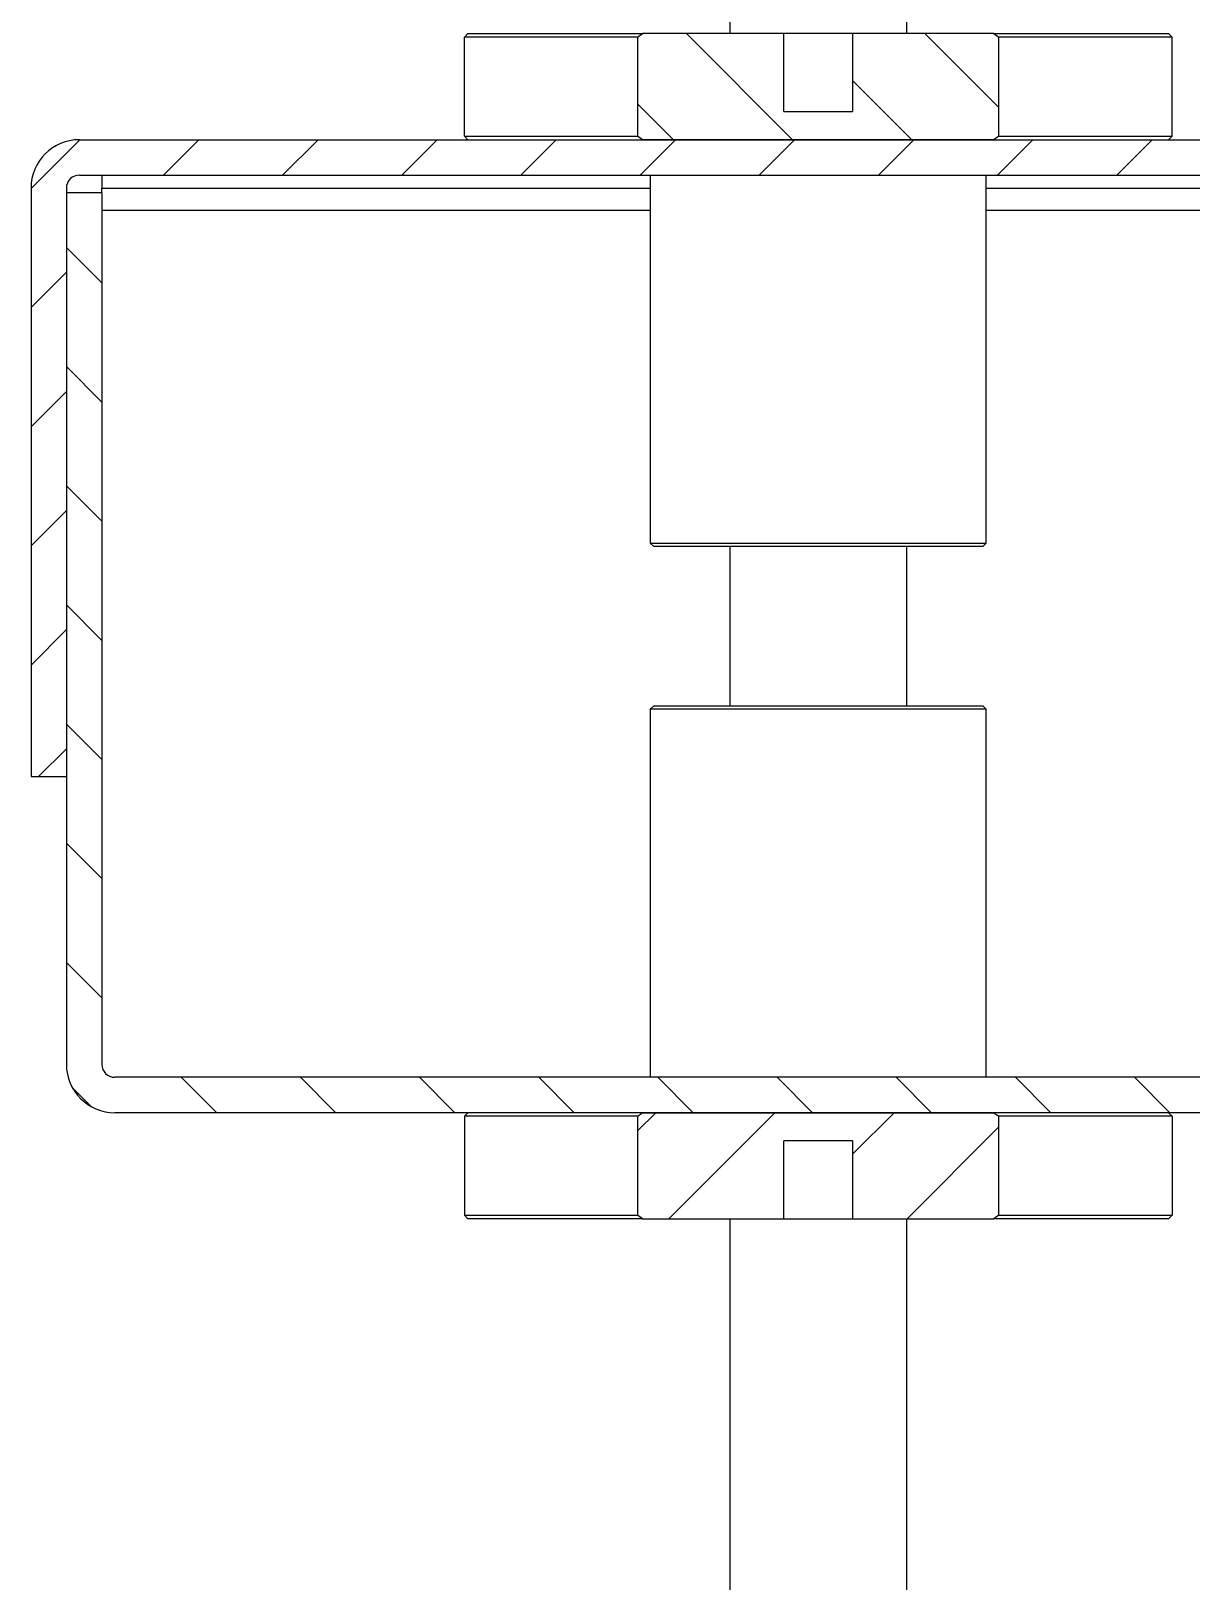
# Model space of a CAD drawing. Header units: millimetres. Extents: x 15 to 1184, y 5 to 1288.
# Drawn here: x 299 to 342.8, y 1126.6 to 1185 of the extents above; entities that cross this region are included whole.
import ezdxf

# ---------------------------------------------------------------- set-up
doc = ezdxf.new("R2010")
doc.units = ezdxf.units.MM

msp = doc.modelspace()

# ---------------------------------------------------------------- hatches: boundary and pattern name
at = {"linetype": 'Continuous', "lineweight": 18}
h = msp.add_hatch(dxfattribs=at)
h.set_pattern_fill('ANSI31', angle=90, style=0)
h.paths.add_polyline_path([(335.329, 1184.943), (330, 1184.943), (330, 1182.01), (327.418, 1182.01), (327.418, 1184.943), (322.088, 1184.943), (321.9, 1184.81), (321.9, 1181.077), (322.088, 1180.943), (335.329, 1180.943), (335.517, 1181.077), (335.517, 1184.81)], flags=0)
h = msp.add_hatch(dxfattribs=at)
h.set_pattern_fill('ANSI31', style=0)
edge = h.paths.add_edge_path(flags=0)
edge.add_line((300.866, 1179.61), (346.875, 1179.61))
edge.add_line((346.875, 1179.61), (346.875, 1180.943))
edge.add_line((346.875, 1180.943), (300.866, 1180.943))
edge.add_arc((300.866, 1179.119), 1.824, 90, 180)
edge.add_line((299.042, 1179.119), (299.042, 1156.943))
edge.add_line((299.042, 1156.943), (300.375, 1156.943))
edge.add_line((300.375, 1156.943), (300.375, 1179.119))
edge.add_arc((300.866, 1179.119), 0.491, 90, 180, ccw=False)
h = msp.add_hatch(dxfattribs=at)
h.set_pattern_fill('ANSI31', angle=90, style=0)
edge = h.paths.add_edge_path(flags=0)
edge.add_line((301.709, 1146.101), (301.709, 1178.943))
edge.add_line((301.709, 1178.943), (300.375, 1178.943))
edge.add_line((300.375, 1178.943), (300.375, 1146.101))
edge.add_arc((302.2, 1146.101), 1.824, 180, 270)
edge.add_line((302.2, 1144.277), (361.709, 1144.277))
edge.add_line((361.709, 1144.277), (361.709, 1145.61))
edge.add_line((361.709, 1145.61), (302.2, 1145.61))
edge.add_arc((302.2, 1146.101), 0.491, 180, 270, ccw=False)
h = msp.add_hatch(dxfattribs=at)
h.set_pattern_fill('ANSI31', style=0)
h.paths.add_polyline_path([(327.418, 1143.21), (330, 1143.21), (330, 1140.277), (335.329, 1140.277), (335.517, 1140.41), (335.517, 1144.143), (335.329, 1144.277), (322.088, 1144.277), (321.9, 1144.143), (321.9, 1140.41), (322.088, 1140.277), (327.418, 1140.277)], flags=0)

# ---------------------------------------------------------------- linework, layer by layer
at = {"color": 7, "linetype": 'Continuous', "lineweight": 25}
for p, q in [((325.375, 1264.097), (325.375, 1184.943)), ((332.042, 1184.943), (332.042, 1264.097)), ((315.375, 1184.81), (315.509, 1184.943)), ((315.375, 1181.077), (315.375, 1184.81)), ((321.9, 1184.81), (315.375, 1184.81)), ((315.509, 1184.943), (322.088, 1184.943)), ((321.9, 1184.81), (322.088, 1184.943)), ((321.9, 1184.81), (321.9, 1181.077)), ((327.418, 1184.943), (322.088, 1184.943)), ((327.418, 1182.01), (327.418, 1184.943)), ((330, 1184.943), (327.418, 1184.943)), ((330, 1184.943), (330, 1182.01)), ((335.329, 1184.943), (330, 1184.943)), ((335.329, 1184.943), (335.517, 1184.81)), ((335.329, 1184.943), (341.909, 1184.943)), ((342.042, 1184.81), (335.517, 1184.81)), ((335.517, 1181.077), (335.517, 1184.81)), ((341.909, 1184.943), (342.042, 1184.81)), ((342.042, 1181.077), (342.042, 1184.81)), ((327.418, 1182.01), (330, 1182.01)), ((315.375, 1181.077), (321.9, 1181.077)), ((315.375, 1181.077), (315.509, 1180.943)), ((322.088, 1180.943), (321.9, 1181.077)), ((335.517, 1181.077), (335.329, 1180.943)), ((335.517, 1181.077), (342.042, 1181.077)), ((341.909, 1180.943), (342.042, 1181.077)), ((300.866, 1180.943), (346.875, 1180.943)), ((335.329, 1180.943), (322.088, 1180.943)), ((300.866, 1179.61), (346.875, 1179.61)), ((301.709, 1179.61), (301.709, 1179.119)), ((322.375, 1179.61), (322.375, 1165.743)), ((335.042, 1165.743), (335.042, 1179.61)), ((299.042, 1179.119), (299.042, 1156.943)), ((300.375, 1179.119), (300.375, 1156.943)), ((301.709, 1178.943), (300.375, 1178.943)), ((300.375, 1178.943), (300.375, 1146.101)), ((301.709, 1178.943), (301.709, 1179.119)), ((301.709, 1178.943), (301.709, 1146.101)), ((322.375, 1178.277), (301.709, 1178.277)), ((370.275, 1178.277), (335.042, 1178.277)), ((322.375, 1165.743), (322.509, 1165.61)), ((322.375, 1165.743), (335.042, 1165.743)), ((334.909, 1165.61), (322.509, 1165.61)), ((325.375, 1165.61), (325.375, 1159.61)), ((332.042, 1159.61), (332.042, 1165.61)), ((334.909, 1165.61), (335.042, 1165.743)), ((322.509, 1159.61), (322.375, 1159.477)), ((322.375, 1159.477), (322.375, 1145.61)), ((335.042, 1159.477), (322.375, 1159.477)), ((322.509, 1159.61), (334.909, 1159.61)), ((335.042, 1159.477), (334.909, 1159.61)), ((335.042, 1145.61), (335.042, 1159.477)), ((299.042, 1156.943), (300.375, 1156.943)), ((361.709, 1145.61), (302.2, 1145.61)), ((361.709, 1144.277), (302.2, 1144.277)), ((315.375, 1144.143), (315.509, 1144.277)), ((321.9, 1144.143), (322.088, 1144.277)), ((322.088, 1144.277), (335.329, 1144.277)), ((335.329, 1144.277), (335.517, 1144.143)), ((341.909, 1144.277), (342.042, 1144.143)), ((315.375, 1144.143), (315.375, 1140.41)), ((321.9, 1144.143), (315.375, 1144.143)), ((321.9, 1144.143), (321.9, 1140.41)), ((342.042, 1144.143), (335.517, 1144.143)), ((335.517, 1140.41), (335.517, 1144.143)), ((342.042, 1144.143), (342.042, 1140.41)), ((327.418, 1140.277), (327.418, 1143.21)), ((330, 1143.21), (327.418, 1143.21)), ((330, 1143.21), (330, 1140.277)), ((315.375, 1140.41), (315.509, 1140.277)), ((315.375, 1140.41), (321.9, 1140.41)), ((322.088, 1140.277), (315.509, 1140.277)), ((322.088, 1140.277), (321.9, 1140.41)), ((322.088, 1140.277), (327.418, 1140.277)), ((325.375, 1140.277), (325.375, 1085.43)), ((327.418, 1140.277), (330, 1140.277)), ((330, 1140.277), (335.329, 1140.277)), ((332.042, 1085.43), (332.042, 1140.277)), ((335.517, 1140.41), (335.329, 1140.277)), ((341.909, 1140.277), (335.329, 1140.277)), ((335.517, 1140.41), (342.042, 1140.41)), ((341.909, 1140.277), (342.042, 1140.41))]:
    msp.add_line(p, q, dxfattribs=at)
at = {"color": 8, "linetype": 'Continuous', "lineweight": 25}
for p, q in [((301.709, 1179.119), (322.375, 1179.119)), ((335.042, 1179.119), (369.588, 1179.119))]:
    msp.add_line(p, q, dxfattribs=at)
at = {"color": 7, "linetype": 'Continuous', "lineweight": 25}
for centre, radius, start, end in [((300.866, 1179.119), 1.824, 90, 180), ((300.866, 1179.119), 0.491, 90, 180), ((302.2, 1146.101), 1.824, 180, 270), ((302.2, 1146.101), 0.491, 180, 270)]:
    msp.add_arc(centre, radius, start, end, dxfattribs=at)

doc.saveas('drawing.dxf')
